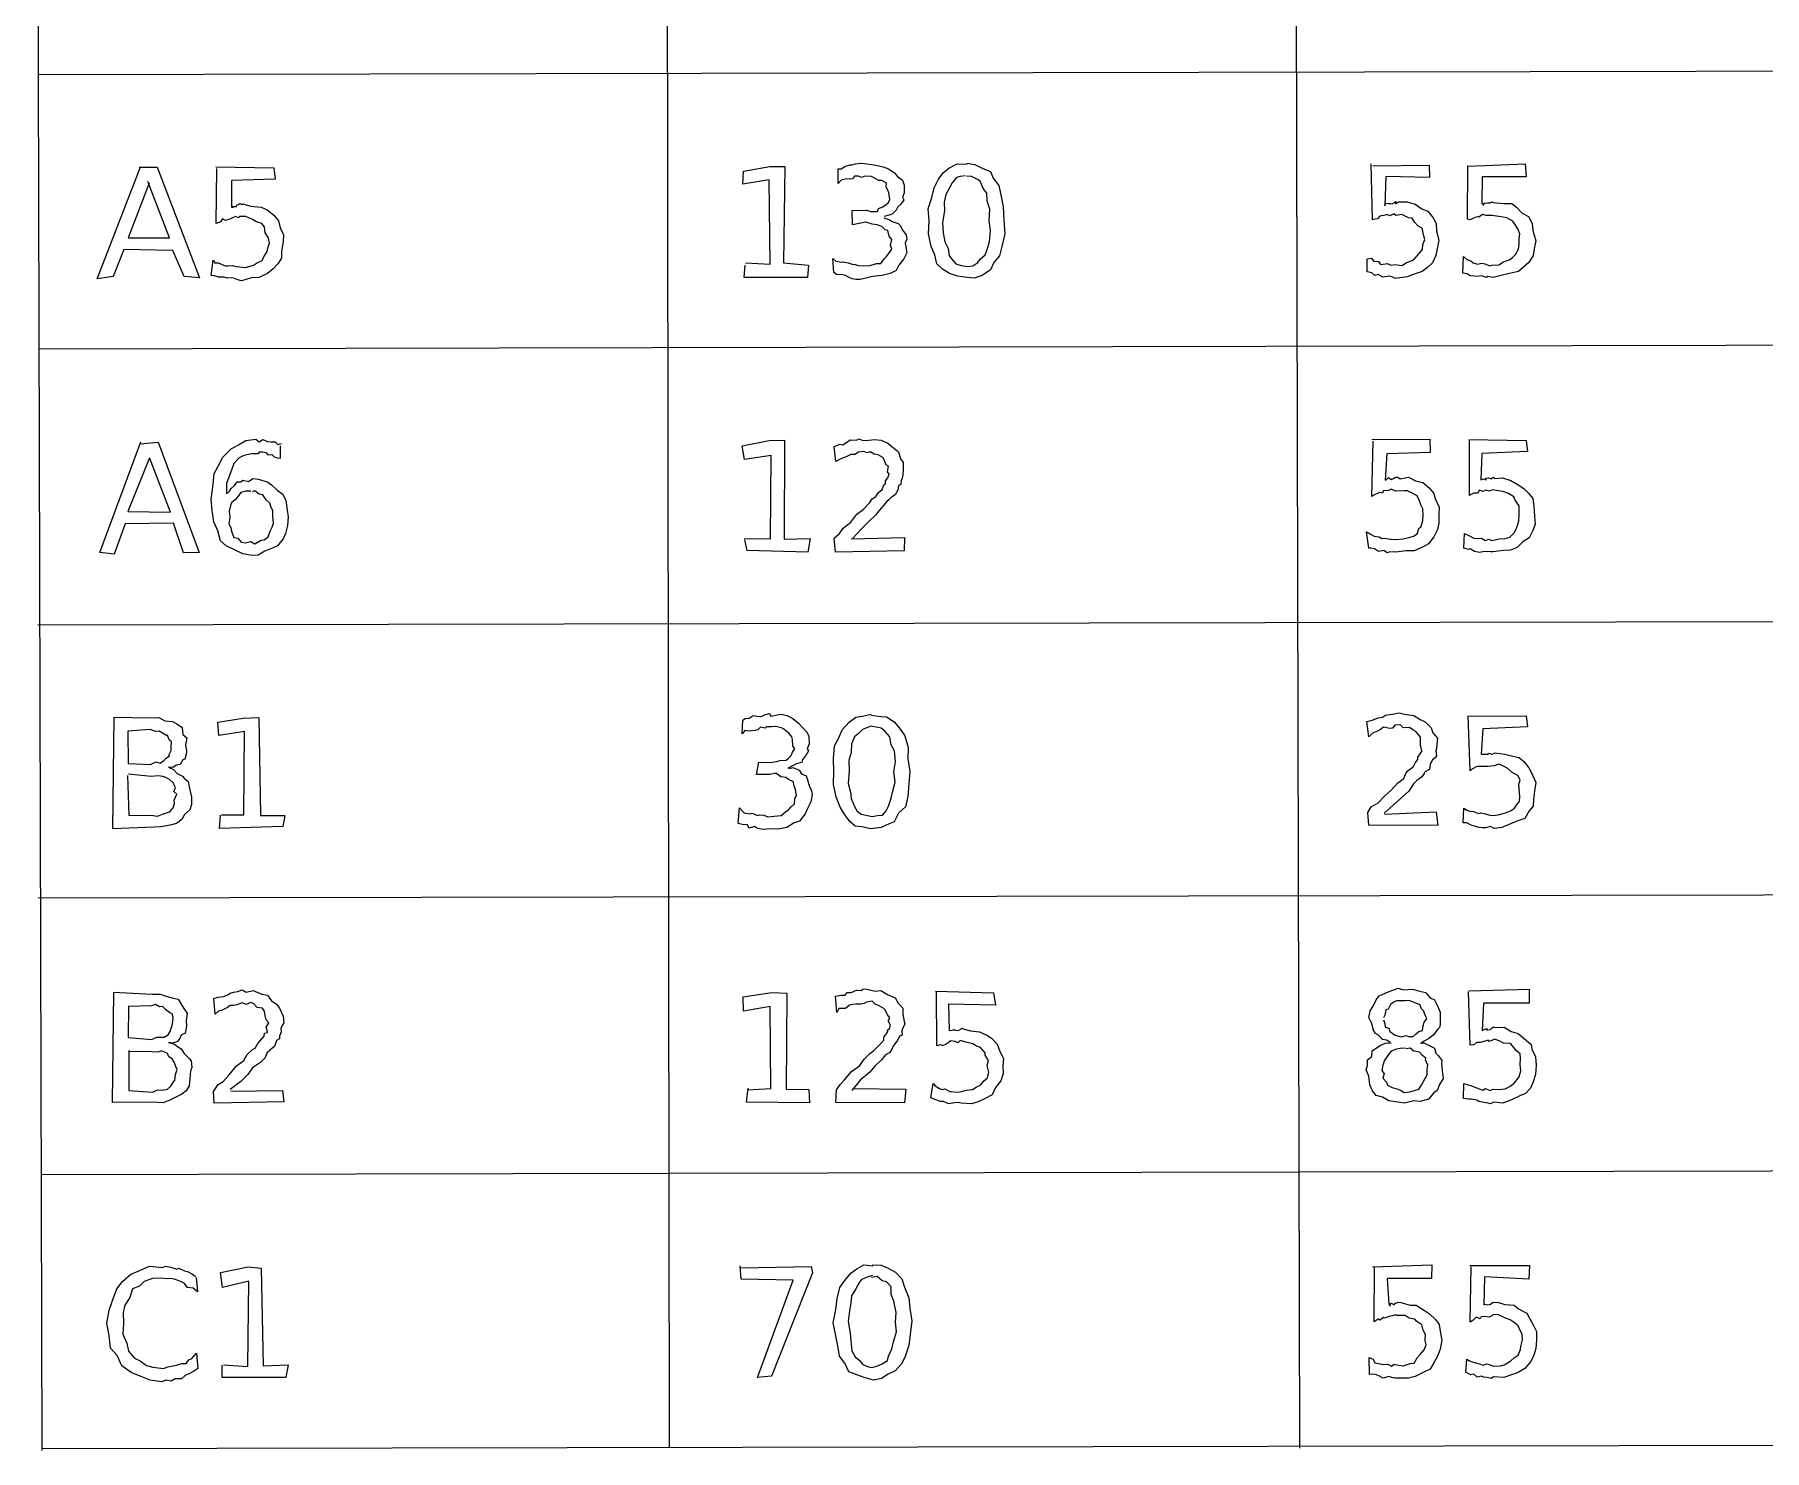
# Model space of a CAD drawing. Header units: millimetres. Extents: x 0 to 500, y -1 to 330.
# Drawn here: x 329.81 to 373.8, y 187.13 to 223.14 of the extents above; entities that cross this region are included whole.
import ezdxf

# ---------------------------------------------------------------- set-up
doc = ezdxf.new("R2010")
doc.units = ezdxf.units.MM

msp = doc.modelspace()

# ---------------------------------------------------------------- linework, layer by layer
for points in [[(329.807, 257.147), (329.992, 187.125)], [(345.848, 257.18), (345.943, 187.194)], [(361.815, 257.199), (361.977, 187.185)], [(329.904, 222.127), (485.865, 222.438)], [(332.468, 219.773), (332.923, 219.77), (334.001, 216.953), (333.614, 216.986), (333.325, 217.653), (332.076, 217.676), (331.803, 216.987), (331.401, 216.928), (332.495, 219.749)], [(334.414, 219.778), (335.89, 219.751), (335.926, 219.462), (334.819, 219.431), (334.812, 218.748), (334.853, 218.749), (334.834, 218.767), (334.943, 218.77), (334.947, 218.799), (334.984, 218.821), (335.025, 218.846), (335.078, 218.823), (335.102, 218.834), (335.303, 218.775), (335.567, 218.752), (335.724, 218.683), (335.89, 218.551), (336.009, 218.402), (336.056, 218.229), (336.141, 218.045), (336.125, 217.877), (336.086, 217.629), (336.085, 217.458), (335.991, 217.306), (335.872, 217.182), (335.729, 217.068), (335.512, 216.964), (335.327, 216.957), (335.07, 216.875), (334.972, 216.903), (334.889, 216.934), (334.811, 216.957), (334.705, 216.948), (334.632, 216.974), (334.485, 216.967), (334.386, 217.005), (334.297, 217.014), (334.352, 217.404), (334.391, 217.332), (334.488, 217.336), (334.612, 217.276), (334.665, 217.255), (334.729, 217.26), (334.84, 217.269), (334.933, 217.241), (335.027, 217.23), (335.172, 217.22), (335.377, 217.273), (335.447, 217.324), (335.594, 217.396), (335.635, 217.488), (335.725, 217.626), (335.737, 217.708), (335.782, 217.833), (335.753, 217.968), (335.673, 218.102), (335.65, 218.253), (335.586, 218.34), (335.447, 218.376), (335.349, 218.44), (335.181, 218.518), (335.016, 218.518), (335.005, 218.483), (334.916, 218.51), (334.843, 218.484), (334.773, 218.442), (334.658, 218.415), (334.584, 218.452), (334.532, 218.381), (334.428, 218.337), (334.444, 219.739)], [(347.884, 217.335), (348.512, 217.301), (348.49, 219.446), (347.821, 219.337), (347.833, 219.663), (348.501, 219.79), (348.884, 219.782), (348.854, 217.335), (349.484, 217.277), (349.459, 216.964), (347.855, 216.966), (347.874, 217.276)], [(351.4, 218.477), (351.543, 218.441), (351.615, 218.389), (351.769, 218.334), (351.83, 218.277), (351.879, 218.17), (351.969, 218.05), (351.989, 217.941), (351.945, 217.839), (351.985, 217.593), (351.916, 217.441), (351.787, 217.274), (351.715, 217.137), (351.565, 217.065), (351.358, 217.017), (351.112, 216.984), (350.909, 216.935), (350.801, 216.914), (350.695, 216.915), (350.601, 216.925), (350.522, 216.963), (350.433, 217.014), (350.361, 217.027), (350.203, 217.039), (350.13, 217.092), (350.105, 217.444), (350.183, 217.377), (350.327, 217.355), (350.362, 217.36), (350.493, 217.333), (350.595, 217.3), (350.676, 217.29), (350.748, 217.269), (350.867, 217.259), (351.059, 217.267), (351.214, 217.316), (351.325, 217.32), (351.415, 217.433), (351.464, 217.491), (351.523, 217.568), (351.604, 217.681), (351.575, 217.785), (351.604, 217.927), (351.541, 218.014), (351.504, 218.154), (351.439, 218.173), (351.352, 218.261), (351.231, 218.306), (351.107, 218.32), (350.943, 218.368), (350.61, 218.301), (350.601, 218.669), (350.967, 218.677), (351.07, 218.643), (351.239, 218.641), (351.272, 218.717), (351.379, 218.761), (351.465, 218.82), (351.52, 218.868), (351.556, 218.948), (351.53, 219.112), (351.508, 219.186), (351.462, 219.257), (351.472, 219.365), (351.355, 219.432), (351.275, 219.432), (351.203, 219.473), (351.09, 219.535), (350.921, 219.536), (350.834, 219.503), (350.763, 219.542), (350.661, 219.538), (350.605, 219.469), (350.522, 219.466), (350.454, 219.474), (350.317, 219.436), (350.239, 219.355), (350.245, 219.729), (350.315, 219.729), (350.416, 219.79), (350.547, 219.825), (350.592, 219.831), (350.682, 219.852), (350.822, 219.871), (350.902, 219.859), (350.977, 219.857), (351.199, 219.821), (351.385, 219.775), (351.523, 219.728), (351.679, 219.627), (351.745, 219.536), (351.878, 219.442), (351.918, 219.308), (351.922, 219.119), (351.877, 219.001), (351.91, 218.941), (351.834, 218.824), (351.757, 218.756), (351.721, 218.672), (351.612, 218.577), (351.543, 218.551), (351.409, 218.513)], [(353.516, 219.872), (353.717, 219.84), (353.924, 219.732), (354.117, 219.658), (354.188, 219.486), (354.332, 219.305), (354.388, 219.026), (354.438, 218.763), (354.455, 218.431), (354.479, 218.075), (354.408, 217.753), (354.343, 217.517), (354.202, 217.343), (354.116, 217.155), (353.906, 217.013), (353.704, 216.944), (353.535, 216.96), (353.278, 216.999), (353.071, 217.064), (352.896, 217.177), (352.755, 217.312), (352.699, 217.541), (352.611, 217.751), (352.54, 218.075), (352.555, 218.405), (352.535, 218.706), (352.622, 218.999), (352.68, 219.239), (352.793, 219.465), (352.912, 219.623), (353.057, 219.741), (353.27, 219.857), (353.523, 219.843)], [(353.473, 219.548), (353.342, 219.529), (353.253, 219.506), (353.14, 219.37), (353.077, 219.24), (352.978, 219.07), (352.942, 218.875), (352.951, 218.654), (352.892, 218.364), (352.914, 218.1), (352.959, 217.866), (353.037, 217.7), (353.067, 217.519), (353.122, 217.435), (353.231, 217.308), (353.373, 217.267), (353.521, 217.238), (353.669, 217.258), (353.797, 217.347), (353.852, 217.431), (353.982, 217.537), (354.035, 217.677), (354.092, 217.881), (354.114, 218.149), (354.083, 218.415), (354.102, 218.703), (354.029, 218.916), (354.023, 219.107), (353.927, 219.229), (353.853, 219.417), (353.782, 219.458), (353.631, 219.531), (353.51, 219.538)], [(363.836, 219.799), (365.268, 219.824), (365.278, 219.507), (364.167, 219.533), (364.146, 218.787), (364.17, 218.853), (364.23, 218.842), (364.289, 218.846), (364.332, 218.834), (364.394, 218.866), (364.427, 218.894), (364.416, 218.838), (364.489, 218.89), (364.71, 218.887), (364.92, 218.829), (365.085, 218.709), (365.236, 218.646), (365.37, 218.476), (365.452, 218.336), (365.459, 218.139), (365.52, 217.916), (365.481, 217.736), (365.445, 217.521), (365.356, 217.334), (365.231, 217.214), (365.098, 217.113), (364.918, 217.059), (364.71, 216.977), (364.406, 216.934), (364.348, 216.974), (364.275, 216.992), (364.14, 216.981), (364.093, 216.969), (363.971, 217.036), (363.89, 217.013), (363.81, 217.085), (363.697, 217.103), (363.697, 217.437), (363.808, 217.454), (363.859, 217.378), (363.984, 217.368), (364.033, 217.297), (364.162, 217.308), (364.198, 217.319), (364.317, 217.28), (364.392, 217.294), (364.585, 217.265), (364.697, 217.347), (364.844, 217.397), (364.911, 217.444), (365.027, 217.578), (365.105, 217.677), (365.114, 217.8), (365.159, 217.925), (365.134, 218.025), (365.095, 218.216), (364.988, 218.279), (364.907, 218.36), (364.838, 218.475), (364.747, 218.484), (364.579, 218.566), (364.424, 218.542), (364.377, 218.581), (364.268, 218.529), (364.207, 218.566), (364.154, 218.552), (364.015, 218.519), (363.961, 218.456), (363.896, 218.442), (363.828, 218.433), (363.799, 219.853)], [(366.274, 219.794), (367.715, 219.851), (367.737, 219.522), (366.62, 219.525), (366.608, 218.854), (366.654, 218.805), (366.679, 218.865), (366.711, 218.851), (366.757, 218.859), (366.829, 218.864), (366.83, 218.87), (366.886, 218.888), (366.901, 218.872), (367.172, 218.846), (367.371, 218.846), (367.495, 218.75), (367.641, 218.6), (367.799, 218.513), (367.889, 218.336), (367.908, 218.154), (367.985, 217.897), (367.954, 217.744), (367.913, 217.522), (367.809, 217.344), (367.673, 217.226), (367.547, 217.118), (367.313, 217.064), (367.107, 217.015), (366.903, 216.962), (366.766, 216.985), (366.732, 216.966), (366.603, 217.001), (366.49, 216.987), (366.425, 217), (366.314, 217.006), (366.242, 217.053), (366.13, 217.071), (366.148, 217.5), (366.229, 217.416), (366.335, 217.385), (366.388, 217.333), (366.499, 217.299), (366.602, 217.326), (366.697, 217.311), (366.803, 217.26), (366.865, 217.278), (367.044, 217.288), (367.159, 217.358), (367.306, 217.408), (367.392, 217.467), (367.471, 217.547), (367.545, 217.679), (367.56, 217.814), (367.559, 217.956), (367.582, 218.077), (367.524, 218.204), (367.454, 218.319), (367.396, 218.396), (367.251, 218.477), (367.155, 218.498), (367.043, 218.514), (366.867, 218.543), (366.765, 218.541), (366.721, 218.54), (366.628, 218.561), (366.535, 218.496), (366.493, 218.509), (366.402, 218.471), (366.31, 218.427), (366.245, 218.446), (366.253, 219.804)], [(332.725, 219.365), (332.191, 217.974), (333.237, 217.969), (332.684, 219.405)], [(329.922, 215.147), (485.897, 215.485)], [(332.494, 212.731), (332.953, 212.774), (333.99, 209.97), (333.596, 209.955), (333.342, 210.712), (332.111, 210.695), (331.833, 209.923), (331.465, 209.963), (332.509, 212.785)], [(336.049, 212.684), (336.052, 212.356), (335.996, 212.368), (335.906, 212.394), (335.848, 212.453), (335.759, 212.441), (335.704, 212.506), (335.606, 212.519), (335.52, 212.522), (335.497, 212.474), (335.327, 212.473), (335.13, 212.432), (335.013, 212.374), (334.878, 212.23), (334.82, 212.088), (334.776, 211.949), (334.689, 211.722), (334.689, 211.458), (334.761, 211.527), (334.808, 211.596), (334.893, 211.667), (334.963, 211.762), (335.05, 211.765), (335.105, 211.804), (335.244, 211.776), (335.357, 211.849), (335.5, 211.832), (335.739, 211.754), (335.836, 211.692), (335.977, 211.552), (336.119, 211.451), (336.198, 211.287), (336.232, 211.04), (336.254, 210.877), (336.243, 210.65), (336.188, 210.449), (336.126, 210.311), (335.985, 210.14), (335.835, 210.072), (335.662, 210.003), (335.492, 209.898), (335.329, 209.892), (335.102, 209.929), (334.911, 210.028), (334.679, 210.136), (334.538, 210.262), (334.467, 210.514), (334.365, 210.744), (334.319, 211.037), (334.3, 211.327), (334.348, 211.697), (334.37, 211.977), (334.508, 212.222), (334.589, 212.386), (334.807, 212.605), (334.99, 212.703), (335.178, 212.819), (335.433, 212.847), (335.516, 212.786), (335.61, 212.84), (335.667, 212.817), (335.733, 212.788), (335.812, 212.783), (335.926, 212.778), (335.991, 212.712), (336.086, 212.738)], [(347.855, 210.319), (348.526, 210.312), (348.537, 212.437), (347.859, 212.332), (347.804, 212.682), (348.486, 212.817), (348.88, 212.822), (348.873, 210.31), (349.534, 210.322), (349.471, 209.975), (347.925, 210.016), (347.867, 210.288)], [(350.575, 210.313), (351.927, 210.346), (351.918, 210.005), (350.171, 209.973), (350.142, 210.328), (350.275, 210.452), (350.369, 210.586), (350.567, 210.737), (350.716, 210.939), (350.88, 211.063), (351.044, 211.238), (351.104, 211.336), (351.201, 211.395), (351.269, 211.493), (351.365, 211.566), (351.406, 211.689), (351.45, 211.712), (351.445, 211.791), (351.506, 211.866), (351.541, 211.956), (351.497, 212.019), (351.522, 212.159), (351.464, 212.199), (351.416, 212.326), (351.379, 212.385), (351.257, 212.452), (351.162, 212.468), (351.06, 212.528), (350.984, 212.505), (350.896, 212.539), (350.764, 212.516), (350.663, 212.458), (350.566, 212.456), (350.446, 212.401), (350.367, 212.373), (350.259, 212.324), (350.181, 212.279), (350.144, 212.659), (350.292, 212.726), (350.363, 212.704), (350.453, 212.762), (350.546, 212.831), (350.708, 212.826), (350.766, 212.86), (350.855, 212.822), (350.937, 212.813), (351.171, 212.842), (351.337, 212.824), (351.504, 212.745), (351.609, 212.663), (351.776, 212.526), (351.826, 212.347), (351.893, 212.254), (351.899, 212.08), (351.886, 211.942), (351.874, 211.861), (351.842, 211.8), (351.837, 211.695), (351.781, 211.671), (351.758, 211.555), (351.694, 211.435), (351.596, 211.371), (351.53, 211.304), (351.477, 211.265), (351.403, 211.17), (351.282, 211.031), (351.194, 210.913), (351.021, 210.759), (350.829, 210.558), (350.617, 210.331)], [(363.817, 212.838), (365.293, 212.846), (365.299, 212.509), (364.193, 212.48), (364.149, 211.803), (364.186, 211.821), (364.242, 211.874), (364.308, 211.827), (364.366, 211.849), (364.404, 211.875), (364.436, 211.885), (364.479, 211.88), (364.534, 211.839), (364.748, 211.879), (364.926, 211.786), (365.107, 211.75), (365.27, 211.611), (365.393, 211.465), (365.428, 211.337), (365.529, 211.119), (365.518, 210.93), (365.516, 210.711), (365.483, 210.552), (365.391, 210.363), (365.258, 210.186), (365.1, 210.103), (364.89, 210.006), (364.684, 210.009), (364.424, 209.977), (364.363, 209.987), (364.243, 209.978), (364.208, 209.956), (364.119, 210.015), (363.98, 209.99), (363.88, 210.064), (363.786, 210.078), (363.735, 210.073), (363.679, 210.492), (363.813, 210.417), (363.877, 210.385), (364, 210.362), (364.068, 210.327), (364.144, 210.335), (364.277, 210.302), (364.308, 210.31), (364.412, 210.296), (364.609, 210.316), (364.751, 210.345), (364.873, 210.381), (364.967, 210.444), (365.013, 210.58), (365.066, 210.63), (365.109, 210.778), (365.121, 210.911), (365.11, 211.075), (365.06, 211.176), (365.03, 211.278), (364.964, 211.407), (364.856, 211.469), (364.724, 211.538), (364.624, 211.536), (364.423, 211.527), (364.348, 211.562), (364.305, 211.578), (364.238, 211.541), (364.104, 211.536), (364.082, 211.478), (364.012, 211.493), (363.869, 211.427), (363.817, 211.392), (363.848, 212.799)], [(366.277, 212.84), (367.735, 212.815), (367.77, 212.539), (366.614, 212.484), (366.584, 211.817), (366.653, 211.837), (366.723, 211.812), (366.717, 211.856), (366.782, 211.87), (366.829, 211.847), (366.842, 211.838), (366.912, 211.887), (366.94, 211.847), (367.133, 211.864), (367.346, 211.795), (367.511, 211.701), (367.677, 211.594), (367.799, 211.474), (367.908, 211.342), (367.937, 211.142), (367.954, 210.892), (367.966, 210.689), (367.908, 210.527), (367.812, 210.344), (367.653, 210.235), (367.51, 210.09), (367.344, 210.028), (367.164, 210.02), (366.892, 209.985), (366.828, 209.986), (366.737, 209.993), (366.639, 209.98), (366.549, 209.965), (366.429, 209.995), (366.312, 210.06), (366.264, 210.04), (366.156, 210.081), (366.167, 210.452), (366.204, 210.436), (366.299, 210.388), (366.407, 210.332), (366.526, 210.324), (366.601, 210.333), (366.702, 210.273), (366.793, 210.304), (366.865, 210.27), (367.053, 210.318), (367.207, 210.326), (367.321, 210.357), (367.43, 210.463), (367.475, 210.541), (367.525, 210.682), (367.549, 210.773), (367.559, 210.91), (367.564, 211.059), (367.562, 211.156), (367.463, 211.301), (367.427, 211.383), (367.292, 211.467), (367.149, 211.519), (367.036, 211.534), (366.885, 211.564), (366.805, 211.531), (366.716, 211.549), (366.639, 211.516), (366.546, 211.552), (366.507, 211.474), (366.409, 211.48), (366.322, 211.431), (366.295, 211.416), (366.298, 212.835)], [(332.732, 212.371), (332.18, 211.008), (333.261, 210.99), (332.739, 212.355)], [(335.305, 211.526), (335.183, 211.524), (335.051, 211.494), (335.01, 211.437), (334.918, 211.314), (334.818, 211.228), (334.79, 211.161), (334.753, 211.021), (334.774, 210.863), (334.743, 210.695), (334.798, 210.603), (334.815, 210.509), (334.876, 210.352), (334.974, 210.335), (335.06, 210.231), (335.173, 210.209), (335.309, 210.244), (335.41, 210.19), (335.57, 210.284), (335.647, 210.285), (335.744, 210.369), (335.794, 210.506), (335.846, 210.61), (335.884, 210.709), (335.865, 210.889), (335.87, 211.033), (335.82, 211.11), (335.791, 211.22), (335.697, 211.306), (335.614, 211.437), (335.52, 211.452), (335.411, 211.539), (335.338, 211.508)], [(329.888, 208.123), (485.911, 208.42)], [(364.137, 203.307), (365.451, 203.367), (365.489, 203.024), (363.738, 203.034), (363.709, 203.349), (363.801, 203.493), (363.977, 203.597), (364.137, 203.767), (364.308, 203.917), (364.478, 204.105), (364.629, 204.216), (364.69, 204.36), (364.733, 204.413), (364.875, 204.519), (364.922, 204.626), (364.984, 204.705), (364.988, 204.758), (365.044, 204.849), (365.097, 204.918), (365.074, 204.956), (365.053, 205.062), (365.052, 205.159), (365.054, 205.266), (364.991, 205.344), (364.932, 205.413), (364.861, 205.457), (364.775, 205.512), (364.61, 205.51), (364.546, 205.585), (364.399, 205.575), (364.339, 205.502), (364.276, 205.493), (364.112, 205.524), (364.032, 205.468), (363.96, 205.422), (363.833, 205.375), (363.738, 205.281), (363.689, 205.665), (363.824, 205.7), (363.974, 205.763), (364.082, 205.78), (364.161, 205.825), (364.268, 205.844), (364.337, 205.857), (364.422, 205.868), (364.503, 205.891), (364.692, 205.843), (364.886, 205.823), (365.041, 205.715), (365.174, 205.659), (365.323, 205.506), (365.368, 205.378), (365.481, 205.24), (365.466, 205.093), (365.457, 204.983), (365.443, 204.925), (365.459, 204.79), (365.423, 204.746), (365.356, 204.691), (365.297, 204.581), (365.279, 204.45), (365.15, 204.38), (365.147, 204.343), (365.074, 204.248), (364.958, 204.168), (364.872, 204.084), (364.757, 203.892), (364.595, 203.752), (364.358, 203.538), (364.13, 203.337)], [(331.824, 205.782), (332.75, 205.764), (332.964, 205.773), (333.116, 205.681), (333.311, 205.668), (333.422, 205.605), (333.56, 205.515), (333.581, 205.333), (333.682, 205.252), (333.647, 205.065), (333.668, 204.919), (333.667, 204.867), (333.626, 204.711), (333.574, 204.69), (333.509, 204.574), (333.418, 204.557), (333.32, 204.5), (333.209, 204.504), (333.34, 204.45), (333.432, 204.348), (333.566, 204.277), (333.608, 204.223), (333.709, 204.139), (333.734, 204.007), (333.769, 203.85), (333.8, 203.745), (333.8, 203.558), (333.758, 203.417), (333.611, 203.296), (333.563, 203.183), (333.418, 203.073), (333.254, 203.032), (333.014, 202.984), (332.837, 202.982), (331.798, 202.934), (331.828, 205.776)], [(332.179, 205.415), (332.185, 204.6), (332.752, 204.57), (332.893, 204.645), (333.003, 204.605), (333.095, 204.673), (333.15, 204.737), (333.241, 204.798), (333.224, 204.808), (333.279, 204.933), (333.281, 205.022), (333.29, 205.153), (333.226, 205.201), (333.19, 205.317), (333.166, 205.314), (333.061, 205.375), (332.972, 205.422), (332.883, 205.413), (332.744, 205.46), (332.175, 205.425)], [(334.557, 203.294), (335.129, 203.297), (335.147, 205.411), (334.495, 205.314), (334.464, 205.654), (335.115, 205.756), (335.506, 205.769), (335.554, 203.275), (336.169, 203.279), (336.118, 202.996), (334.511, 202.944), (334.533, 203.285)], [(349.009, 204.469), (349.088, 204.496), (349.253, 204.433), (349.307, 204.337), (349.429, 204.283), (349.468, 204.156), (349.488, 204.078), (349.565, 203.906), (349.585, 203.81), (349.55, 203.628), (349.467, 203.457), (349.406, 203.318), (349.258, 203.134), (349.127, 203.089), (348.936, 202.975), (348.724, 202.926), (348.459, 202.933), (348.391, 202.919), (348.296, 202.929), (348.177, 202.951), (348.114, 202.999), (347.982, 202.954), (347.931, 203.046), (347.842, 203.04), (347.698, 203.073), (347.735, 203.471), (347.816, 203.379), (347.85, 203.347), (348.003, 203.321), (348.058, 203.334), (348.189, 203.278), (348.232, 203.292), (348.353, 203.283), (348.457, 203.242), (348.618, 203.258), (348.789, 203.275), (348.906, 203.366), (348.991, 203.428), (349.049, 203.494), (349.129, 203.576), (349.144, 203.705), (349.183, 203.773), (349.158, 203.939), (349.118, 204.046), (349.105, 204.135), (348.981, 204.191), (348.909, 204.244), (348.783, 204.263), (348.655, 204.353), (348.515, 204.316), (348.167, 204.321), (348.225, 204.635), (348.519, 204.627), (348.678, 204.648), (348.77, 204.679), (348.922, 204.684), (348.981, 204.732), (349.047, 204.801), (349.079, 204.89), (349.138, 204.977), (349.088, 205.042), (349.081, 205.207), (349.062, 205.279), (348.999, 205.365), (348.947, 205.401), (348.858, 205.476), (348.805, 205.51), (348.645, 205.544), (348.545, 205.532), (348.421, 205.531), (348.388, 205.502), (348.269, 205.521), (348.196, 205.452), (348.128, 205.442), (347.989, 205.425), (347.873, 205.438), (347.798, 205.354), (347.815, 205.699), (347.878, 205.74), (347.98, 205.753), (348.084, 205.821), (348.179, 205.801), (348.295, 205.798), (348.353, 205.825), (348.486, 205.869), (348.528, 205.806), (348.775, 205.856), (348.943, 205.822), (349.093, 205.746), (349.236, 205.624), (349.346, 205.509), (349.451, 205.385), (349.493, 205.283), (349.507, 205.097), (349.457, 204.976), (349.491, 204.925), (349.422, 204.806), (349.339, 204.698), (349.321, 204.626), (349.181, 204.59), (349.064, 204.53), (348.957, 204.468)], [(351.079, 205.832), (351.325, 205.791), (351.473, 205.783), (351.663, 205.655), (351.8, 205.501), (351.934, 205.299), (352.025, 205.008), (352.012, 204.718), (352.064, 204.405), (352.043, 204.094), (352.016, 203.763), (351.952, 203.499), (351.781, 203.334), (351.668, 203.119), (351.536, 203.065), (351.339, 202.974), (351.066, 202.936), (350.846, 202.984), (350.677, 203.008), (350.543, 203.126), (350.381, 203.343), (350.293, 203.488), (350.194, 203.749), (350.124, 204.067), (350.132, 204.392), (350.12, 204.723), (350.149, 205.049), (350.267, 205.265), (350.344, 205.454), (350.52, 205.647), (350.69, 205.781), (350.862, 205.8), (351.082, 205.857)], [(351.079, 205.547), (350.947, 205.502), (350.864, 205.468), (350.763, 205.366), (350.657, 205.276), (350.585, 205.096), (350.572, 204.88), (350.516, 204.677), (350.523, 204.415), (350.5, 204.092), (350.56, 203.871), (350.575, 203.71), (350.654, 203.509), (350.73, 203.383), (350.829, 203.313), (350.988, 203.277), (351.108, 203.248), (351.246, 203.279), (351.368, 203.282), (351.463, 203.396), (351.523, 203.516), (351.587, 203.721), (351.625, 203.873), (351.695, 204.122), (351.655, 204.389), (351.702, 204.642), (351.675, 204.919), (351.589, 205.07), (351.553, 205.276), (351.437, 205.409), (351.338, 205.501), (351.258, 205.519), (351.063, 205.546)], [(366.261, 205.806), (367.735, 205.811), (367.773, 205.534), (366.638, 205.479), (366.598, 204.834), (366.649, 204.84), (366.701, 204.839), (366.769, 204.839), (366.79, 204.863), (366.869, 204.835), (366.892, 204.845), (366.932, 204.858), (366.94, 204.873), (367.199, 204.835), (367.404, 204.785), (367.561, 204.752), (367.676, 204.65), (367.808, 204.489), (367.884, 204.345), (367.984, 204.116), (367.957, 203.953), (367.926, 203.689), (367.919, 203.513), (367.819, 203.395), (367.705, 203.2), (367.531, 203.142), (367.339, 203.066), (367.123, 202.973), (366.927, 202.943), (366.834, 202.993), (366.709, 202.966), (366.626, 202.962), (366.54, 202.969), (366.45, 202.996), (366.338, 203.034), (366.234, 203.092), (366.139, 203.091), (366.158, 203.467), (366.237, 203.414), (366.304, 203.389), (366.396, 203.376), (366.527, 203.327), (366.586, 203.34), (366.668, 203.326), (366.815, 203.288), (366.902, 203.28), (367.025, 203.295), (367.216, 203.34), (367.338, 203.396), (367.439, 203.464), (367.512, 203.566), (367.571, 203.63), (367.582, 203.762), (367.564, 203.955), (367.556, 204.068), (367.584, 204.182), (367.525, 204.295), (367.385, 204.373), (367.27, 204.471), (367.16, 204.532), (367.047, 204.579), (366.928, 204.543), (366.838, 204.531), (366.76, 204.524), (366.691, 204.524), (366.561, 204.523), (366.498, 204.526), (366.464, 204.513), (366.328, 204.44), (366.313, 204.41), (366.265, 205.808)], [(332.169, 204.295), (332.207, 203.275), (332.761, 203.289), (332.93, 203.26), (333.063, 203.311), (333.128, 203.339), (333.249, 203.369), (333.334, 203.475), (333.363, 203.581), (333.355, 203.663), (333.422, 203.815), (333.352, 203.888), (333.387, 203.988), (333.331, 204.107), (333.239, 204.189), (333.145, 204.243), (333.065, 204.267), (332.949, 204.289), (332.77, 204.266), (332.194, 204.329)], [(329.898, 201.182), (485.908, 201.451)], [(334.797, 196.266), (336.108, 196.277), (336.149, 195.992), (334.373, 195.96), (334.359, 196.254), (334.479, 196.431), (334.602, 196.509), (334.755, 196.68), (334.938, 196.911), (335.127, 197.04), (335.211, 197.2), (335.353, 197.327), (335.417, 197.356), (335.485, 197.476), (335.532, 197.539), (335.645, 197.666), (335.653, 197.736), (335.728, 197.757), (335.714, 197.843), (335.699, 197.896), (335.761, 197.998), (335.697, 198.079), (335.673, 198.177), (335.651, 198.297), (335.602, 198.378), (335.47, 198.395), (335.376, 198.493), (335.295, 198.52), (335.199, 198.467), (335.087, 198.513), (334.953, 198.457), (334.866, 198.443), (334.778, 198.443), (334.716, 198.388), (334.575, 198.323), (334.484, 198.296), (334.403, 198.223), (334.368, 198.617), (334.474, 198.656), (334.615, 198.675), (334.719, 198.715), (334.782, 198.758), (334.866, 198.786), (334.972, 198.801), (335.084, 198.842), (335.185, 198.783), (335.363, 198.827), (335.584, 198.733), (335.728, 198.707), (335.833, 198.564), (335.956, 198.479), (336.035, 198.378), (336.128, 198.172), (336.148, 197.999), (336.106, 197.936), (336.072, 197.862), (336.078, 197.777), (336.039, 197.659), (336.038, 197.592), (335.956, 197.555), (335.912, 197.398), (335.788, 197.306), (335.801, 197.298), (335.723, 197.244), (335.664, 197.102), (335.552, 196.996), (335.347, 196.854), (335.234, 196.686), (335.052, 196.511), (334.779, 196.304)], [(350.614, 196.334), (351.964, 196.318), (351.931, 195.968), (350.181, 195.976), (350.199, 196.3), (350.291, 196.434), (350.4, 196.55), (350.581, 196.768), (350.783, 196.905), (350.914, 197.09), (351.041, 197.211), (351.153, 197.301), (351.219, 197.363), (351.326, 197.476), (351.404, 197.564), (351.407, 197.636), (351.503, 197.772), (351.495, 197.814), (351.548, 197.858), (351.574, 197.941), (351.513, 198.052), (351.559, 198.131), (351.495, 198.204), (351.437, 198.33), (351.404, 198.364), (351.282, 198.432), (351.184, 198.473), (351.107, 198.55), (350.959, 198.527), (350.9, 198.497), (350.822, 198.476), (350.698, 198.477), (350.618, 198.466), (350.531, 198.449), (350.429, 198.371), (350.258, 198.367), (350.208, 198.266), (350.177, 198.678), (350.316, 198.706), (350.419, 198.706), (350.475, 198.777), (350.572, 198.772), (350.709, 198.836), (350.831, 198.822), (350.867, 198.857), (350.94, 198.868), (351.187, 198.804), (351.328, 198.822), (351.494, 198.722), (351.693, 198.634), (351.767, 198.502), (351.891, 198.372), (351.886, 198.221), (351.92, 198.039), (351.94, 197.974), (351.882, 197.846), (351.864, 197.796), (351.872, 197.69), (351.805, 197.661), (351.754, 197.551), (351.683, 197.467), (351.628, 197.384), (351.617, 197.346), (351.56, 197.248), (351.447, 197.185), (351.342, 197.06), (351.176, 196.897), (351.045, 196.743), (350.802, 196.544), (350.587, 196.284)], [(364.279, 197.503), (364.189, 197.558), (364.083, 197.581), (363.986, 197.685), (363.907, 197.731), (363.845, 197.835), (363.832, 197.927), (363.805, 198.006), (363.738, 198.14), (363.77, 198.304), (363.849, 198.426), (363.923, 198.591), (363.999, 198.685), (364.157, 198.758), (364.259, 198.799), (364.482, 198.887), (364.621, 198.838), (364.851, 198.859), (365.005, 198.812), (365.178, 198.771), (365.301, 198.642), (365.404, 198.588), (365.478, 198.451), (365.552, 198.276), (365.549, 198.181), (365.555, 198.003), (365.543, 197.896), (365.493, 197.839), (365.41, 197.728), (365.374, 197.685), (365.282, 197.612), (365.147, 197.538), (365.057, 197.479), (365.139, 197.492), (365.304, 197.41), (365.406, 197.354), (365.445, 197.232), (365.505, 197.172), (365.594, 197.042), (365.589, 196.961), (365.604, 196.8), (365.63, 196.587), (365.538, 196.43), (365.479, 196.284), (365.389, 196.219), (365.258, 196.063), (365.043, 196.003), (364.884, 196.015), (364.638, 195.956), (364.414, 195.991), (364.246, 196.018), (364.082, 196.109), (363.924, 196.151), (363.835, 196.276), (363.761, 196.429), (363.735, 196.645), (363.666, 196.804), (363.7, 196.92), (363.708, 197.059), (363.818, 197.148), (363.822, 197.289), (363.907, 197.348), (364.023, 197.426), (364.154, 197.483), (364.302, 197.492)], [(366.28, 198.813), (367.812, 198.861), (367.812, 198.501), (366.654, 198.5), (366.617, 197.804), (366.709, 197.849), (366.75, 197.847), (366.741, 197.819), (366.835, 197.829), (366.859, 197.857), (366.873, 197.875), (366.912, 197.902), (366.95, 197.88), (367.178, 197.889), (367.358, 197.784), (367.537, 197.731), (367.687, 197.604), (367.869, 197.455), (367.887, 197.334), (367.974, 197.14), (367.992, 196.929), (367.976, 196.684), (367.913, 196.501), (367.846, 196.338), (367.725, 196.207), (367.577, 196.142), (367.37, 196.043), (367.148, 195.958), (366.926, 195.983), (366.811, 195.943), (366.774, 195.96), (366.667, 195.976), (366.536, 196.005), (366.485, 196.037), (366.349, 196.058), (366.284, 196.063), (366.149, 196.08), (366.154, 196.458), (366.263, 196.425), (366.32, 196.406), (366.463, 196.361), (366.522, 196.335), (366.637, 196.291), (366.703, 196.335), (366.816, 196.282), (366.903, 196.312), (367.053, 196.306), (367.203, 196.325), (367.322, 196.383), (367.446, 196.478), (367.505, 196.551), (367.56, 196.628), (367.6, 196.777), (367.583, 196.938), (367.591, 197.093), (367.585, 197.214), (367.487, 197.302), (367.392, 197.417), (367.337, 197.476), (367.165, 197.482), (367.069, 197.536), (366.939, 197.584), (366.8, 197.527), (366.771, 197.559), (366.66, 197.526), (366.573, 197.498), (366.497, 197.506), (366.483, 197.507), (366.405, 197.444), (366.314, 197.436), (366.27, 198.802)], [(331.818, 198.786), (332.796, 198.73), (333.003, 198.731), (333.132, 198.685), (333.296, 198.637), (333.457, 198.605), (333.534, 198.473), (333.599, 198.368), (333.687, 198.25), (333.665, 198.05), (333.67, 197.927), (333.659, 197.868), (333.635, 197.738), (333.531, 197.685), (333.498, 197.616), (333.443, 197.525), (333.312, 197.486), (333.212, 197.499), (333.364, 197.46), (333.444, 197.404), (333.531, 197.338), (333.615, 197.223), (333.741, 197.099), (333.788, 197.038), (333.805, 196.87), (333.768, 196.778), (333.755, 196.576), (333.736, 196.397), (333.66, 196.27), (333.551, 196.188), (333.385, 196.101), (333.245, 196.038), (333.073, 195.964), (332.798, 195.985), (331.787, 195.974), (331.823, 198.785)], [(332.192, 198.428), (332.187, 197.627), (332.784, 197.581), (332.918, 197.636), (333.028, 197.635), (333.1, 197.634), (333.201, 197.699), (333.253, 197.78), (333.269, 197.845), (333.306, 197.937), (333.326, 198.042), (333.328, 198.142), (333.302, 198.23), (333.234, 198.262), (333.137, 198.344), (333.065, 198.42), (332.98, 198.413), (332.882, 198.468), (332.781, 198.437), (332.194, 198.421)], [(347.933, 196.294), (348.527, 196.333), (348.511, 198.421), (347.839, 198.297), (347.826, 198.663), (348.554, 198.771), (348.935, 198.76), (348.92, 196.318), (349.497, 196.307), (349.517, 195.969), (347.909, 195.98), (347.95, 196.336)], [(352.717, 198.807), (354.197, 198.768), (354.244, 198.455), (353.05, 198.48), (353.066, 197.803), (353.139, 197.814), (353.202, 197.831), (353.187, 197.821), (353.218, 197.818), (353.303, 197.811), (353.36, 197.839), (353.385, 197.867), (353.448, 197.839), (353.609, 197.801), (353.836, 197.777), (354.02, 197.692), (354.141, 197.613), (354.282, 197.459), (354.355, 197.273), (354.45, 197.095), (354.432, 196.909), (354.436, 196.713), (354.381, 196.526), (354.244, 196.356), (354.162, 196.168), (353.98, 196.074), (353.805, 195.993), (353.632, 195.943), (353.37, 195.957), (353.299, 195.974), (353.195, 195.97), (353.068, 195.945), (353.033, 195.951), (352.921, 196.002), (352.844, 195.999), (352.697, 196.051), (352.603, 196.098), (352.656, 196.459), (352.709, 196.396), (352.816, 196.333), (352.887, 196.303), (352.959, 196.327), (353.079, 196.253), (353.128, 196.254), (353.253, 196.235), (353.349, 196.249), (353.51, 196.288), (353.66, 196.306), (353.756, 196.363), (353.869, 196.423), (353.938, 196.517), (354.042, 196.603), (354.076, 196.745), (354.035, 196.917), (354.066, 197.045), (353.979, 197.181), (353.978, 197.239), (353.86, 197.375), (353.76, 197.41), (353.668, 197.468), (353.487, 197.514), (353.341, 197.549), (353.288, 197.494), (353.216, 197.531), (353.104, 197.543), (353.044, 197.491), (352.96, 197.443), (352.892, 197.429), (352.841, 197.443), (352.749, 197.421), (352.744, 198.783)], [(364.11, 198.076), (364.145, 197.986), (364.15, 197.89), (364.244, 197.863), (364.272, 197.785), (364.346, 197.727), (364.406, 197.687), (364.558, 197.649), (364.688, 197.683), (364.749, 197.655), (364.862, 197.654), (364.954, 197.732), (365.008, 197.779), (365.103, 197.811), (365.117, 197.922), (365.149, 198.018), (365.21, 198.108), (365.15, 198.24), (365.134, 198.301), (365.078, 198.358), (365.038, 198.47), (364.99, 198.481), (364.888, 198.517), (364.763, 198.569), (364.659, 198.561), (364.572, 198.566), (364.446, 198.563), (364.38, 198.533), (364.292, 198.466), (364.228, 198.35), (364.167, 198.331), (364.148, 198.195), (364.113, 198.13)], [(332.202, 197.295), (332.201, 196.284), (332.818, 196.24), (332.931, 196.296), (333.055, 196.287), (333.187, 196.311), (333.271, 196.393), (333.34, 196.501), (333.374, 196.541), (333.392, 196.689), (333.432, 196.814), (333.394, 196.907), (333.369, 196.987), (333.305, 197.085), (333.223, 197.139), (333.19, 197.223), (333.038, 197.286), (332.954, 197.255), (332.785, 197.267), (332.228, 197.273)], [(364.667, 197.357), (364.533, 197.345), (364.444, 197.332), (364.308, 197.284), (364.237, 197.193), (364.17, 197.093), (364.136, 197.056), (364.098, 196.926), (364.065, 196.791), (364.124, 196.701), (364.095, 196.594), (364.187, 196.489), (364.213, 196.418), (364.333, 196.355), (364.449, 196.323), (364.539, 196.293), (364.638, 196.232), (364.772, 196.246), (364.903, 196.284), (365.008, 196.314), (365.074, 196.415), (365.127, 196.511), (365.19, 196.608), (365.221, 196.688), (365.225, 196.82), (365.235, 196.922), (365.181, 197.064), (365.186, 197.107), (365.099, 197.172), (365.03, 197.252), (364.882, 197.285), (364.789, 197.359), (364.688, 197.338)], [(329.978, 194.148), (485.922, 194.478)], [(333.912, 191.525), (333.947, 191.156), (333.839, 191.25), (333.697, 191.269), (333.612, 191.377), (333.516, 191.419), (333.39, 191.472), (333.272, 191.495), (333.151, 191.488), (333.028, 191.504), (332.807, 191.497), (332.597, 191.424), (332.473, 191.306), (332.298, 191.232), (332.229, 191.016), (332.106, 190.823), (332.063, 190.632), (332.069, 190.353), (332.05, 190.081), (332.153, 189.853), (332.197, 189.648), (332.347, 189.475), (332.49, 189.4), (332.65, 189.287), (332.814, 189.24), (333.087, 189.213), (333.193, 189.255), (333.277, 189.267), (333.418, 189.297), (333.55, 189.333), (333.659, 189.332), (333.729, 189.427), (333.804, 189.465), (333.922, 189.603), (333.957, 189.205), (333.83, 189.122), (333.739, 189.073), (333.646, 189.037), (333.541, 188.942), (333.385, 188.943), (333.284, 188.889), (333.144, 188.914), (333.04, 188.874), (332.747, 188.911), (332.493, 189.015), (332.261, 189.104), (332.023, 189.277), (331.906, 189.538), (331.741, 189.724), (331.703, 190.048), (331.645, 190.358), (331.708, 190.694), (331.787, 190.939), (331.895, 191.237), (332.039, 191.418), (332.254, 191.605), (332.439, 191.687), (332.728, 191.809), (333.062, 191.781), (333.139, 191.814), (333.273, 191.79), (333.425, 191.74), (333.477, 191.759), (333.622, 191.693), (333.697, 191.675), (333.819, 191.61), (333.903, 191.548)], [(347.765, 191.771), (349.558, 191.807), (349.59, 191.644), (348.547, 189.015), (348.189, 188.976), (349.098, 191.46), (347.776, 191.478), (347.752, 191.817)], [(351.105, 191.848), (351.337, 191.839), (351.514, 191.762), (351.703, 191.659), (351.861, 191.493), (351.928, 191.277), (352.044, 191.005), (352.063, 190.747), (352.112, 190.423), (352.071, 190.074), (352.04, 189.79), (351.95, 189.512), (351.861, 189.336), (351.689, 189.152), (351.513, 189.066), (351.341, 188.957), (351.14, 188.913), (350.901, 188.982), (350.716, 189.045), (350.517, 189.121), (350.416, 189.343), (350.277, 189.524), (350.235, 189.789), (350.181, 190.036), (350.114, 190.367), (350.18, 190.713), (350.22, 190.986), (350.284, 191.273), (350.416, 191.448), (350.562, 191.631), (350.72, 191.747), (350.892, 191.843), (351.127, 191.82)], [(363.83, 191.793), (365.336, 191.849), (365.33, 191.495), (364.207, 191.501), (364.246, 190.845), (364.28, 190.794), (364.293, 190.855), (364.308, 190.867), (364.391, 190.83), (364.398, 190.862), (364.472, 190.889), (364.477, 190.898), (364.55, 190.888), (364.786, 190.824), (364.939, 190.818), (365.129, 190.699), (365.278, 190.6), (365.431, 190.456), (365.523, 190.332), (365.562, 190.109), (365.594, 189.931), (365.555, 189.699), (365.483, 189.522), (365.39, 189.352), (365.297, 189.195), (365.152, 189.121), (364.913, 189.003), (364.748, 188.962), (364.479, 188.959), (364.408, 188.963), (364.323, 188.981), (364.249, 189.003), (364.105, 188.961), (364.011, 189.012), (363.937, 189.052), (363.836, 189.066), (363.752, 189.06), (363.744, 189.493), (363.852, 189.446), (363.892, 189.354), (364.037, 189.328), (364.101, 189.308), (364.225, 189.319), (364.315, 189.269), (364.386, 189.317), (364.454, 189.299), (364.611, 189.277), (364.793, 189.336), (364.89, 189.347), (364.965, 189.483), (365.045, 189.566), (365.144, 189.682), (365.197, 189.813), (365.17, 189.922), (365.178, 190.075), (365.118, 190.184), (365.085, 190.324), (364.958, 190.406), (364.908, 190.465), (364.766, 190.491), (364.665, 190.558), (364.454, 190.554), (364.426, 190.577), (364.331, 190.545), (364.248, 190.53), (364.146, 190.489), (364.11, 190.509), (364.018, 190.442), (363.972, 190.467), (363.87, 190.392), (363.886, 191.786)], [(366.31, 191.831), (367.827, 191.83), (367.808, 191.478), (366.68, 191.54), (366.664, 190.826), (366.698, 190.847), (366.757, 190.829), (366.801, 190.837), (366.83, 190.842), (366.834, 190.844), (366.903, 190.895), (366.976, 190.888), (367.014, 190.893), (367.2, 190.841), (367.434, 190.819), (367.547, 190.729), (367.759, 190.62), (367.825, 190.488), (367.929, 190.301), (367.999, 190.153), (368.003, 189.936), (367.988, 189.717), (367.938, 189.551), (367.858, 189.386), (367.701, 189.208), (367.535, 189.108), (367.366, 189.051), (367.167, 188.984), (366.909, 188.996), (366.848, 188.953), (366.745, 188.977), (366.652, 188.991), (366.607, 189.016), (366.496, 188.992), (366.407, 189.067), (366.324, 189.048), (366.202, 189.112), (366.228, 189.445), (366.3, 189.404), (366.394, 189.37), (366.483, 189.341), (366.556, 189.325), (366.648, 189.294), (366.739, 189.327), (366.804, 189.314), (366.896, 189.265), (367.09, 189.274), (367.179, 189.303), (367.348, 189.407), (367.433, 189.481), (367.538, 189.547), (367.598, 189.692), (367.6, 189.769), (367.642, 189.939), (367.636, 190.076), (367.567, 190.217), (367.532, 190.297), (367.405, 190.396), (367.336, 190.448), (367.193, 190.501), (367.039, 190.577), (366.902, 190.579), (366.862, 190.547), (366.795, 190.517), (366.705, 190.533), (366.593, 190.525), (366.567, 190.47), (366.469, 190.511), (366.389, 190.438), (366.316, 190.386), (366.338, 191.798)], [(334.608, 189.305), (335.23, 189.261), (335.259, 191.433), (334.584, 191.27), (334.535, 191.649), (335.241, 191.793), (335.568, 191.758), (335.619, 189.281), (336.258, 189.3), (336.193, 188.976), (334.579, 188.978), (334.578, 189.295)], [(351.116, 191.571), (351.004, 191.543), (350.84, 191.471), (350.782, 191.404), (350.69, 191.233), (350.579, 191.059), (350.567, 190.88), (350.531, 190.68), (350.5, 190.407), (350.55, 190.112), (350.568, 189.916), (350.592, 189.661), (350.671, 189.506), (350.773, 189.424), (350.871, 189.31), (351.015, 189.253), (351.098, 189.232), (351.229, 189.272), (351.364, 189.324), (351.494, 189.409), (351.526, 189.52), (351.609, 189.708), (351.647, 189.888), (351.73, 190.138), (351.699, 190.386), (351.721, 190.637), (351.657, 190.923), (351.589, 191.088), (351.587, 191.288), (351.471, 191.411), (351.361, 191.439), (351.235, 191.551), (351.092, 191.52)], [(329.979, 187.176), (485.977, 187.469)]]:
    msp.add_lwpolyline(points)

doc.saveas('drawing.dxf')
